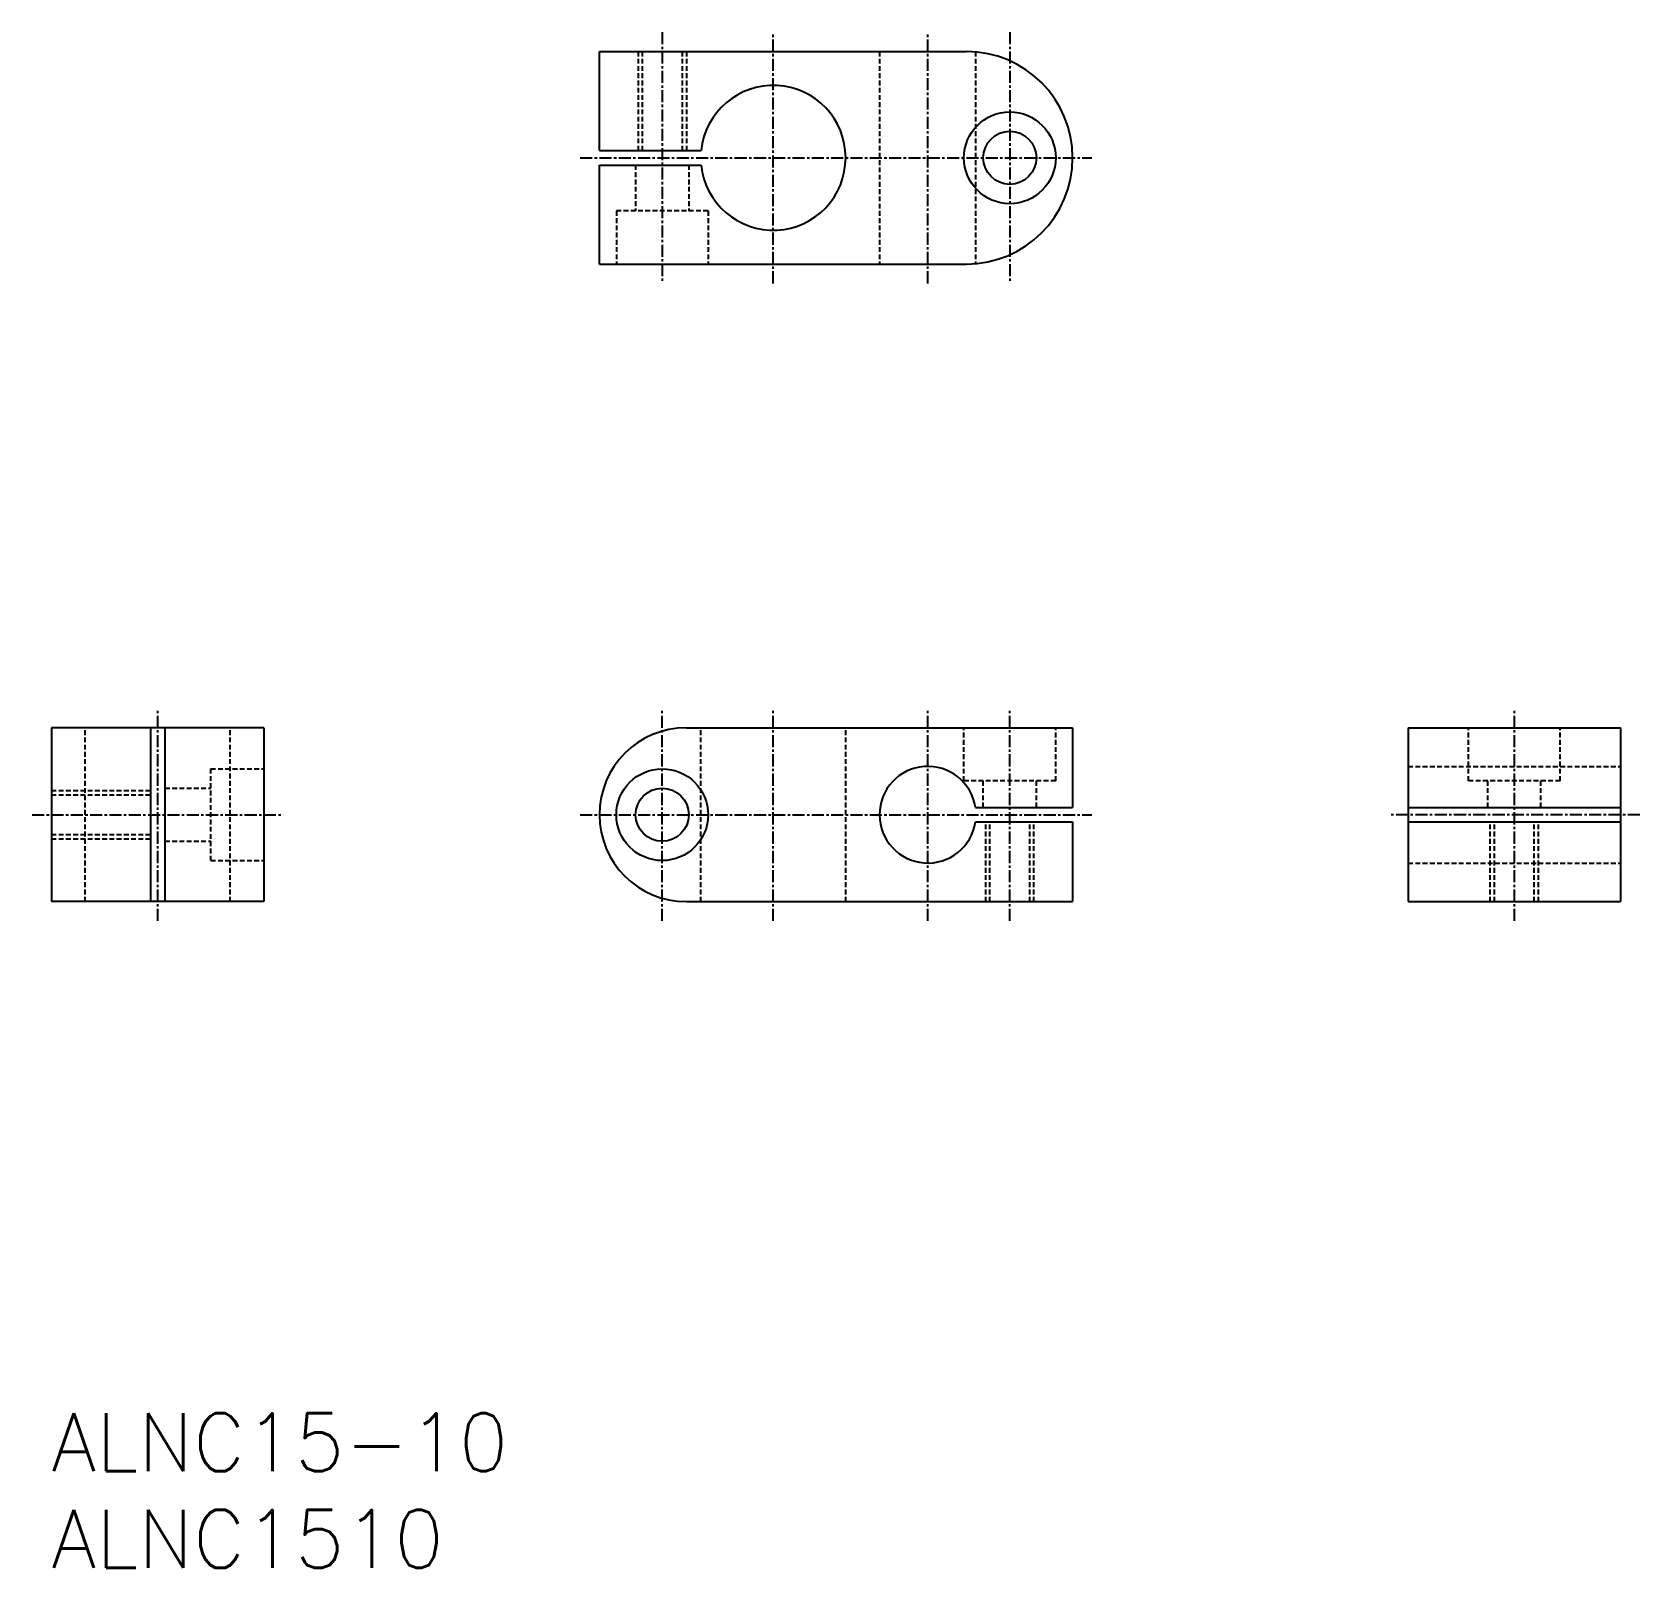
# Model space of a CAD drawing. Extents: x 54 to 220, y -2932 to -2773.
import ezdxf

# ---------------------------------------------------------------- set-up
doc = ezdxf.new("R2010")
doc.units = 0
doc.linetypes.add('CENTER', pattern=[2, 1.25, -0.25, 0.25, -0.25])
doc.linetypes.add('DASHED', pattern=[0.75, 0.5, -0.25])
doc.layers.get('0').update_dxf_attribs({"linetype": 'CONTINUOUS'})
doc.layers.add('CENTER', color=1, linetype='CENTER')
doc.styles.get("Standard").update_dxf_attribs({"font": 'txt', "bigfont": 'BIGFONT'})

msp = doc.modelspace()

# ---------------------------------------------------------------- linework, layer by layer
at = {"color": 7, "linetype": 'CONTINUOUS'}
for p, q in [((112.43, -2785.55), (112.43, -2775.3)), ((112.43, -2775.3), (150.43, -2775.3)), ((112.43, -2785.55), (122.97, -2785.55)), ((112.43, -2787.05), (122.97, -2787.05)), ((112.43, -2797.3), (112.43, -2787.05)), ((112.43, -2797.3), (150.43, -2797.3)), ((77.68, -2845.3), (55.68, -2845.3)), ((55.68, -2845.3), (55.68, -2863.3)), ((65.93, -2845.3), (65.93, -2863.3)), ((67.43, -2845.3), (67.43, -2863.3)), ((77.68, -2845.3), (77.68, -2863.3)), ((121.43, -2845.3), (161.43, -2845.3)), ((161.43, -2845.3), (161.43, -2853.55)), ((196.18, -2845.3), (196.18, -2863.3)), ((196.18, -2845.3), (218.18, -2845.3)), ((218.18, -2845.3), (218.18, -2863.3)), ((151.37, -2853.55), (161.43, -2853.55)), ((196.18, -2853.55), (218.18, -2853.55)), ((151.37, -2855.05), (161.43, -2855.05)), ((161.43, -2855.05), (161.43, -2863.3)), ((196.18, -2855.05), (218.18, -2855.05)), ((77.68, -2863.3), (55.68, -2863.3)), ((121.43, -2863.3), (161.43, -2863.3)), ((196.18, -2863.3), (218.18, -2863.3))]:
    msp.add_line(p, q, dxfattribs=at)
at = {"color": 3, "linetype": 'DASHED'}
for p, q in [((116.43, -2775.3), (116.43, -2785.55)), ((116.86, -2775.3), (116.86, -2785.55)), ((120.99, -2775.3), (120.99, -2785.55)), ((121.43, -2775.3), (121.43, -2785.55)), ((141.43, -2775.3), (141.43, -2797.3)), ((151.37, -2775.3), (151.37, -2797.3)), ((116.18, -2787.05), (116.18, -2791.8)), ((121.68, -2787.05), (121.68, -2791.8)), ((114.18, -2791.8), (114.18, -2797.3)), ((123.68, -2791.8), (114.18, -2791.8)), ((123.68, -2791.8), (123.68, -2797.3)), ((59.18, -2863.3), (59.18, -2845.3)), ((74.18, -2863.3), (74.18, -2845.3)), ((122.93, -2863.3), (122.93, -2845.3)), ((137.93, -2863.3), (137.93, -2845.3)), ((150.18, -2850.8), (150.18, -2845.3)), ((159.68, -2850.8), (159.68, -2845.3)), ((202.43, -2850.8), (202.43, -2845.3)), ((211.93, -2850.8), (211.93, -2845.3)), ((72.18, -2849.55), (77.68, -2849.55)), ((72.18, -2859.05), (72.18, -2849.55)), ((196.18, -2849.3), (218.18, -2849.3)), ((55.68, -2851.8), (65.93, -2851.8)), ((67.43, -2851.55), (72.18, -2851.55)), ((159.68, -2850.8), (150.18, -2850.8)), ((152.18, -2853.55), (152.18, -2850.8)), ((157.68, -2853.55), (157.68, -2850.8)), ((211.93, -2850.8), (202.43, -2850.8)), ((204.43, -2853.55), (204.43, -2850.8)), ((209.93, -2853.55), (209.93, -2850.8)), ((55.68, -2852.23), (65.93, -2852.23)), ((152.43, -2863.3), (152.43, -2855.05)), ((152.86, -2863.3), (152.86, -2855.05)), ((156.99, -2863.3), (156.99, -2855.05)), ((157.43, -2863.3), (157.43, -2855.05)), ((204.68, -2863.3), (204.68, -2855.05)), ((205.11, -2863.3), (205.11, -2855.05)), ((209.24, -2863.3), (209.24, -2855.05)), ((209.68, -2863.3), (209.68, -2855.05)), ((55.68, -2856.36), (65.93, -2856.36)), ((55.68, -2856.8), (65.93, -2856.8)), ((67.43, -2857.05), (72.18, -2857.05)), ((72.18, -2859.05), (77.68, -2859.05)), ((196.18, -2859.3), (218.18, -2859.3))]:
    msp.add_line(p, q, dxfattribs=at)
at = {"color": 7, "linetype": 'CONTINUOUS'}
for centre, radius in [((154.93, -2786.3), 4.75), ((154.93, -2786.3), 2.75), ((118.93, -2854.3), 4.75), ((118.93, -2854.3), 2.75)]:
    msp.add_circle(centre, radius, dxfattribs=at)
for centre, radius, start, end in [((150.43, -2786.3), 11, 270, 90), ((130.43, -2786.3), 7.5, 185.7392, 174.2608), ((121.43, -2854.3), 9, 90, 270), ((146.43, -2854.3), 5, 8.6269, 351.3731)]:
    msp.add_arc(centre, radius, start, end, dxfattribs=at)
at = {"layer": 'CENTER', "color": 1, "linetype": 'CENTER'}
for p, q in [((118.93, -2773.3), (118.93, -2799.3)), ((130.43, -2799.3), (130.43, -2773.3)), ((146.43, -2799.3), (146.43, -2773.3)), ((154.93, -2773.3), (154.93, -2799.3)), ((110.43, -2786.3), (163.43, -2786.3)), ((66.68, -2865.3), (66.68, -2843.3)), ((118.93, -2865.3), (118.93, -2843.3)), ((130.43, -2865.3), (130.43, -2843.3)), ((146.43, -2865.3), (146.43, -2843.3)), ((154.93, -2865.3), (154.93, -2843.3)), ((207.18, -2865.3), (207.18, -2843.3)), ((53.68, -2854.3), (79.68, -2854.3)), ((110.43, -2854.3), (163.43, -2854.3)), ((220.18, -2854.3), (194.18, -2854.3))]:
    msp.add_line(p, q, dxfattribs=at)

# ---------------------------------------------------------------- texts
at = {"color": 7, "linetype": 'CONTINUOUS'}
for s, p in [('ALNC15-10', (55.68, -2922.26)), ('ALNC1510', (55.68, -2932.26))]:
    msp.add_text(s, height=6, dxfattribs=at).set_placement(p)

doc.saveas('drawing.dxf')
